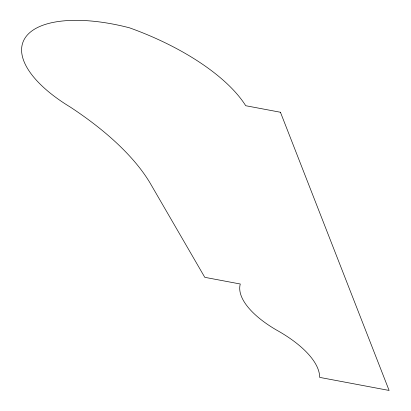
<?xml version="1.0" encoding="UTF-8"?>
<svg xmlns="http://www.w3.org/2000/svg" width="411" height="411" viewBox="0 0 411 411"><rect width="100%" height="100%" fill="white"/><g stroke="black" fill="none" stroke-linecap="round" stroke-linejoin="round"><path stroke-width="0.62" d="M280.446 112.254L245.721 105.719A155.682 65.796 19.4 0 0 129.496 27.82A119.041 50.306 19.4 0 0 25.991 36.682A119.041 50.306 19.4 0 0 70.271 107.055A260.271 109.994 19.4 0 1 150.015 182.9L204.781 277.322L240.286 284.006A84.132 35.557 19.4 0 0 276.279 329.92A91.74 38.773 19.4 0 1 319.66 377.385L389.109 390.45L280.446 112.254"/></g></svg>
